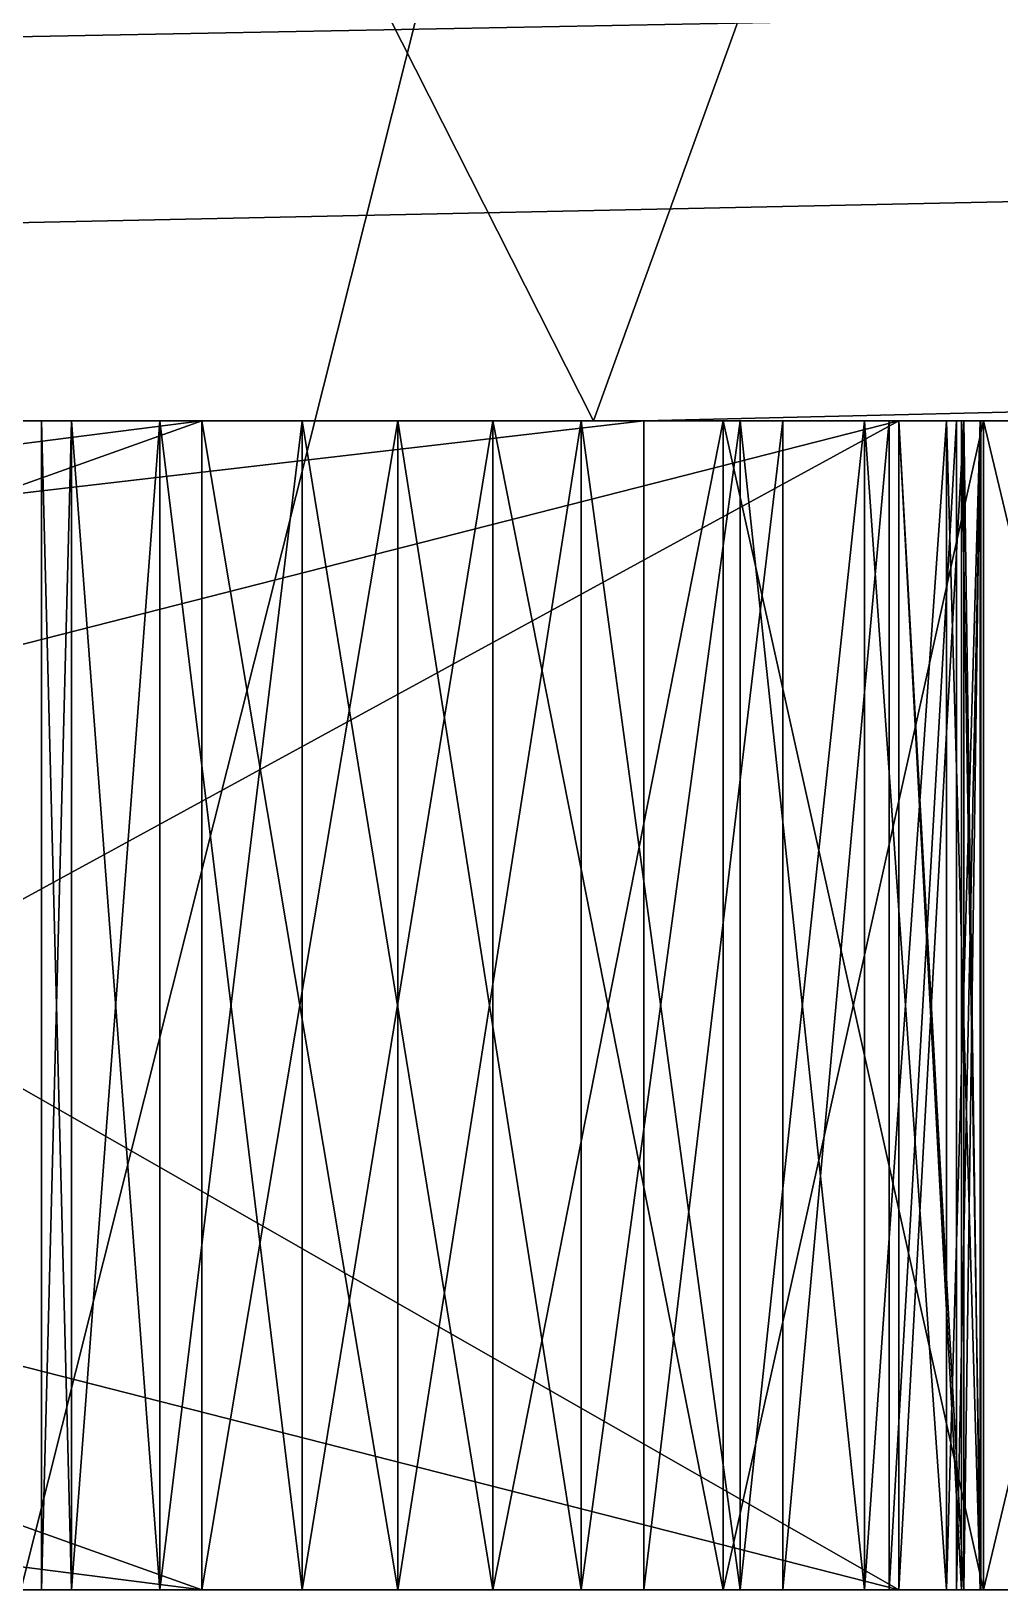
# Model space of a CAD drawing. Header units: millimetres. Extents: x -79 to 79, y 0 to 4.
# Drawn here: x -36.763 to -35.52, y 0 to 2 of the extents above; entities that cross this region are included whole.
import ezdxf

# ---------------------------------------------------------------- set-up
doc = ezdxf.new("R2010")
doc.units = ezdxf.units.MM
doc.header["$LTSCALE"] = 57.942387
for name, color, linetype in [('1', 7, 'CONTINUOUS'), ('111', 7, 'CONTINUOUS'), ('112', 7, 'CONTINUOUS'), ('113', 7, 'CONTINUOUS'), ('116', 7, 'CONTINUOUS'), ('117', 7, 'CONTINUOUS'), ('118', 7, 'CONTINUOUS'), ('126', 7, 'CONTINUOUS'), ('127', 7, 'CONTINUOUS'), ('14', 7, 'CONTINUOUS'), ('146', 7, 'CONTINUOUS'), ('151', 7, 'CONTINUOUS'), ('154', 7, 'CONTINUOUS'), ('155', 7, 'CONTINUOUS'), ('171', 7, 'CONTINUOUS'), ('172', 7, 'CONTINUOUS'), ('2', 7, 'CONTINUOUS'), ('5', 7, 'CONTINUOUS'), ('57', 7, 'CONTINUOUS'), ('58', 7, 'CONTINUOUS'), ('59', 7, 'CONTINUOUS'), ('62', 7, 'CONTINUOUS'), ('63', 7, 'CONTINUOUS'), ('64', 7, 'CONTINUOUS')]:
    doc.layers.add(name, color=color, linetype=linetype)

msp = doc.modelspace()

# ---------------------------------------------------------------- linework, layer by layer
at = {"layer": '1', "color": 7, "linetype": 'CONTINUOUS'}
for points in [[(-6.4491, 0, 38.5), (6.4491, 0, 38.5), (-79, 0, 42.5), (-6.4491, 0, 38.5)], [(6.4491, 0, 38.5), (20.3188, 0, 38.1743), (-79, 0, 42.5), (6.4491, 0, 38.5)], [(-6.6276, 0, 38.3427), (-6.4491, 0, 38.5), (-79, 0, 42.5), (-6.6276, 0, 38.3427)], [(-6.7639, 0, 38.1477), (-6.6276, 0, 38.3427), (-79, 0, 42.5), (-6.7639, 0, 38.1477)], [(-6.8503, 0, 37.926), (-6.7639, 0, 38.1477), (-79, 0, 42.5), (-6.8503, 0, 37.926)], [(-6.8819, 0, 37.69), (-6.8503, 0, 37.926), (-79, 0, 42.5), (-6.8819, 0, 37.69)], [(-20.5786, 0, 38.5), (-6.8819, 0, 37.69), (-79, 0, 42.5), (-20.5786, 0, 38.5)], [(20.5786, 0, 38.5), (21.8478, 0, 38.5), (-79, 0, 42.5), (20.5786, 0, 38.5)], [(21.8478, 0, 38.5), (35.6625, 0, 38.1477), (-79, 0, 42.5), (21.8478, 0, 38.5)], [(20.432, 0, 38.3515), (20.5786, 0, 38.5), (-79, 0, 42.5), (20.432, 0, 38.3515)], [(20.3188, 0, 38.1743), (20.432, 0, 38.3515), (-79, 0, 42.5), (20.3188, 0, 38.1743)], [(-48.8756, 0, 38.5), (-35.9773, 0, 38.5), (-79, 0, 42.5), (-48.8756, 0, 38.5)], [(-35.9773, 0, 38.5), (-22.1076, 0, 38.1743), (-79, 0, 42.5), (-35.9773, 0, 38.5)], [(35.9773, 0, 38.5), (48.8756, 0, 38.5), (-79, 0, 42.5), (35.9773, 0, 38.5)], [(48.8756, 0, 38.5), (62.7452, 0, 38.1743), (-79, 0, 42.5), (48.8756, 0, 38.5)], [(35.7988, 0, 38.3427), (35.9773, 0, 38.5), (-79, 0, 42.5), (35.7988, 0, 38.3427)], [(35.6625, 0, 38.1477), (35.7988, 0, 38.3427), (-79, 0, 42.5), (35.6625, 0, 38.1477)], [(63.005, 0, 38.5), (64.2742, 0, 38.5), (-79, 0, 42.5), (63.005, 0, 38.5)], [(-79, 0, 42.5), (64.2742, 0, 38.5), (79, 0, 42.5), (-79, 0, 42.5)], [(62.8585, 0, 38.3515), (63.005, 0, 38.5), (-79, 0, 42.5), (62.8585, 0, 38.3515)], [(62.7452, 0, 38.1743), (62.8585, 0, 38.3515), (-79, 0, 42.5), (62.7452, 0, 38.1743)], [(-21.8478, 0, 38.5), (-20.5786, 0, 38.5), (-79, 0, 42.5), (-21.8478, 0, 38.5)], [(-21.9944, 0, 38.3515), (-21.8478, 0, 38.5), (-79, 0, 42.5), (-21.9944, 0, 38.3515)], [(-22.1076, 0, 38.1743), (-21.9944, 0, 38.3515), (-79, 0, 42.5), (-22.1076, 0, 38.1743)], [(-48.3084, 0, -46.1764), (-36.5444, 0, -46.1764), (-48.3084, 0, -38.6764), (-48.3084, 0, -46.1764)], [(-48.3084, 0, -38.6764), (-36.5444, 0, -46.1764), (-36.5444, 0, -38.6764), (-48.3084, 0, -38.6764)], [(-35.65, 0, 37.2292), (-41.532, 0, 25.4653), (-35.8752, 0, 21.5153), (-35.65, 0, 37.2292)], [(-35.8752, 0, 21.5153), (-41.532, 0, 25.4653), (-36.1709, 0, 21.3004), (-35.8752, 0, 21.5153)], [(-36.1709, 0, 21.3004), (-41.532, 0, 25.4653), (-36.4156, 0, 21.0287), (-36.1709, 0, 21.3004)], [(-36.4156, 0, 21.0287), (-41.532, 0, 25.4653), (-36.5985, 0, 20.7121), (-36.4156, 0, 21.0287)], [(-36.5985, 0, 20.7121), (-41.532, 0, 25.4653), (-36.7116, 0, 20.3644), (-36.5985, 0, 20.7121)], [(-36.7116, 0, 20.3644), (-41.532, 0, 25.4653), (-36.75, 0, 20), (-36.7116, 0, 20.3644)], [(-36.75, 0, 20), (-41.532, 0, 25.4653), (-35.65, 0, 5.1972), (-36.75, 0, 20)], [(-35.65, 0, 5.1972), (-41.532, 0, 25.4653), (-41.532, 0, 16.9611), (-35.65, 0, 5.1972)], [(-36.1709, 0, -18.6996), (-35.8752, 0, -18.4847), (-41.532, 0, -16.9611), (-36.1709, 0, -18.6996)], [(-41.532, 0, -16.9611), (-35.8752, 0, -18.4847), (-35.65, 0, -5.1972), (-41.532, 0, -16.9611)], [(-36.4156, 0, -18.9713), (-36.1709, 0, -18.6996), (-41.532, 0, -16.9611), (-36.4156, 0, -18.9713)], [(-36.5985, 0, -19.2879), (-36.4156, 0, -18.9713), (-41.532, 0, -16.9611), (-36.5985, 0, -19.2879)], [(-36.7116, 0, -19.6356), (-36.5985, 0, -19.2879), (-41.532, 0, -16.9611), (-36.7116, 0, -19.6356)], [(-36.75, 0, -20), (-36.7116, 0, -19.6356), (-41.532, 0, -16.9611), (-36.75, 0, -20)], [(-38.6884, 0, -26.7856), (-36.75, 0, -20), (-41.532, 0, -16.9611), (-38.6884, 0, -26.7856)], [(-36.5444, 0, 3.75), (-40.75, 0, 3.75), (-36.5444, 0, -3.75), (-36.5444, 0, 3.75)], [(-40.75, 0, 3.75), (-40.75, 0, -3.75), (-36.5444, 0, -3.75), (-40.75, 0, 3.75)], [(-38.65, 0, -27.15), (-36.75, 0, -20), (-38.6884, 0, -26.7856), (-38.65, 0, -27.15)], [(-38.3986, 0, -31.732), (-36.75, 0, -20), (-38.65, 0, -27.15), (-38.3986, 0, -31.732)], [(-36.75, 0, -20), (-38.3986, 0, -31.732), (-35.65, 0, -37.2292), (-36.75, 0, -20)], [(-35.65, 0, -47.6236), (-38.2741, 0, -52.8719), (-36.7769, 0, -56.9252), (-35.65, 0, -47.6236)], [(-34.8509, 0, -56.9873), (-35.65, 0, -47.6236), (-36.7769, 0, -56.9252), (-34.8509, 0, -56.9873)], [(-36.7116, 0, -20.3644), (-36.75, 0, -20), (-35.65, 0, -37.2292), (-36.7116, 0, -20.3644)], [(-36.7116, 0, 19.6356), (-36.75, 0, 20), (-35.65, 0, 5.1972), (-36.7116, 0, 19.6356)], [(-36.5985, 0, -20.7121), (-36.7116, 0, -20.3644), (-35.65, 0, -37.2292), (-36.5985, 0, -20.7121)], [(-36.5985, 0, 19.2879), (-36.7116, 0, 19.6356), (-35.65, 0, 5.1972), (-36.5985, 0, 19.2879)], [(-36.4156, 0, -21.0287), (-36.5985, 0, -20.7121), (-35.65, 0, -37.2292), (-36.4156, 0, -21.0287)], [(-36.4156, 0, 18.9713), (-36.5985, 0, 19.2879), (-35.65, 0, 5.1972), (-36.4156, 0, 18.9713)], [(-36.5444, 0, -46.1764), (-36.2929, 0, -46.2086), (-36.5444, 0, -38.6764), (-36.5444, 0, -46.1764)], [(-36.5444, 0, -38.6764), (-36.2929, 0, -46.2086), (-36.2929, 0, -38.6442), (-36.5444, 0, -38.6764)], [(-36.2929, 0, 3.7822), (-36.5444, 0, 3.75), (-36.2929, 0, -3.7822), (-36.2929, 0, 3.7822)], [(-36.2929, 0, -3.7822), (-36.5444, 0, 3.75), (-36.5444, 0, -3.75), (-36.2929, 0, -3.7822)], [(-36.1709, 0, -21.3004), (-36.4156, 0, -21.0287), (-35.65, 0, -37.2292), (-36.1709, 0, -21.3004)], [(-36.1709, 0, 18.6996), (-36.4156, 0, 18.9713), (-35.65, 0, 5.1972), (-36.1709, 0, 18.6996)], [(-36.2929, 0, -46.2086), (-36.0575, 0, -46.303), (-36.2929, 0, -38.6442), (-36.2929, 0, -46.2086)], [(-36.2929, 0, -38.6442), (-36.0575, 0, -46.303), (-36.0575, 0, -38.5498), (-36.2929, 0, -38.6442)], [(-36.0575, 0, 3.8766), (-36.2929, 0, 3.7822), (-36.0575, 0, -3.8766), (-36.0575, 0, 3.8766)], [(-36.0575, 0, -3.8766), (-36.2929, 0, 3.7822), (-36.2929, 0, -3.7822), (-36.0575, 0, -3.8766)], [(-35.8752, 0, -21.5153), (-36.1709, 0, -21.3004), (-35.65, 0, -37.2292), (-35.8752, 0, -21.5153)], [(-35.8752, 0, 18.4847), (-36.1709, 0, 18.6996), (-35.65, 0, 5.1972), (-35.8752, 0, 18.4847)], [(-36.0575, 0, -46.303), (-35.8534, 0, -46.4536), (-36.0575, 0, -38.5498), (-36.0575, 0, -46.303)], [(-36.0575, 0, -38.5498), (-35.8534, 0, -46.4536), (-35.8534, 0, -38.3992), (-36.0575, 0, -38.5498)], [(-35.8534, 0, 4.0272), (-36.0575, 0, 3.8766), (-35.8534, 0, -4.0272), (-35.8534, 0, 4.0272)], [(-35.8534, 0, -4.0272), (-36.0575, 0, 3.8766), (-36.0575, 0, -3.8766), (-35.8534, 0, -4.0272)], [(-35.9773, 0, 38.5), (-35.7988, 0, 38.3427), (-22.1076, 0, 38.1743), (-35.9773, 0, 38.5)], [(-35.5411, 0, 21.6642), (-35.65, 0, 37.2292), (-35.8752, 0, 21.5153), (-35.5411, 0, 21.6642)], [(-35.8752, 0, -18.4847), (-35.5411, 0, -18.3358), (-35.65, 0, -5.1972), (-35.8752, 0, -18.4847)], [(-35.5411, 0, -21.6642), (-35.8752, 0, -21.5153), (-35.5455, 0, -37.7214), (-35.5411, 0, -21.6642)], [(-35.5455, 0, -37.7214), (-35.8752, 0, -21.5153), (-35.5663, 0, -37.4686), (-35.5455, 0, -37.7214)], [(-35.5663, 0, -37.4686), (-35.8752, 0, -21.5153), (-35.65, 0, -37.2292), (-35.5663, 0, -37.4686)], [(-35.5411, 0, 18.3358), (-35.8752, 0, 18.4847), (-35.5455, 0, 4.7051), (-35.5411, 0, 18.3358)], [(-35.5455, 0, 4.7051), (-35.8752, 0, 18.4847), (-35.5663, 0, 4.9578), (-35.5455, 0, 4.7051)], [(-35.5663, 0, 4.9578), (-35.8752, 0, 18.4847), (-35.65, 0, 5.1972), (-35.5663, 0, 4.9578)], [(-35.8534, 0, -46.4536), (-35.6938, 0, -46.6507), (-35.8534, 0, -38.3992), (-35.8534, 0, -46.4536)], [(-35.8534, 0, -38.3992), (-35.6938, 0, -46.6507), (-35.6938, 0, -38.2021), (-35.8534, 0, -38.3992)], [(-35.6938, 0, 4.2243), (-35.8534, 0, 4.0272), (-35.6938, 0, -4.2243), (-35.6938, 0, 4.2243)], [(-35.6938, 0, -4.2243), (-35.8534, 0, 4.0272), (-35.8534, 0, -4.0272), (-35.6938, 0, -4.2243)], [(-35.7988, 0, 38.3427), (-35.6625, 0, 38.1477), (-22.1076, 0, 38.1743), (-35.7988, 0, 38.3427)], [(-35.6938, 0, -46.6507), (-35.5889, 0, -46.8816), (-35.6938, 0, -38.2021), (-35.6938, 0, -46.6507)], [(-35.6938, 0, -38.2021), (-35.5889, 0, -46.8816), (-35.5889, 0, -37.9712), (-35.6938, 0, -38.2021)], [(-35.5889, 0, 4.4552), (-35.6938, 0, 4.2243), (-35.5889, 0, -4.4552), (-35.5889, 0, 4.4552)], [(-35.5889, 0, -4.4552), (-35.6938, 0, 4.2243), (-35.6938, 0, -4.2243), (-35.5889, 0, -4.4552)], [(-35.6625, 0, 38.1477), (-35.5761, 0, 37.926), (-28.0942, 0, 25.9183), (-35.6625, 0, 38.1477)], [(-22.1076, 0, 38.1743), (-35.6625, 0, 38.1477), (-27.9896, 0, 26.4104), (-22.1076, 0, 38.1743)], [(-27.9896, 0, 26.4104), (-35.6625, 0, 38.1477), (-28.0733, 0, 26.171), (-27.9896, 0, 26.4104)], [(-28.0733, 0, 26.171), (-35.6625, 0, 38.1477), (-28.0942, 0, 25.9183), (-28.0733, 0, 26.171)], [(-35.5663, 0, -47.3842), (-35.65, 0, -47.6236), (-34.8509, 0, -56.9873), (-35.5663, 0, -47.3842)], [(-35.5696, 0, 37.4534), (-35.65, 0, 37.2292), (-35.5411, 0, 21.6642), (-35.5696, 0, 37.4534)], [(-35.65, 0, -5.1972), (-35.5411, 0, -18.3358), (-35.5663, 0, -4.9578), (-35.65, 0, -5.1972)], [(-35.5889, 0, -46.8816), (-35.5455, 0, -47.1315), (-35.5889, 0, -37.9712), (-35.5889, 0, -46.8816)], [(-35.5889, 0, -37.9712), (-35.5455, 0, -47.1315), (-35.5455, 0, -37.7214), (-35.5889, 0, -37.9712)], [(-35.5455, 0, 4.7051), (-35.5889, 0, 4.4552), (-35.5455, 0, -4.7051), (-35.5455, 0, 4.7051)], [(-35.5455, 0, -4.7051), (-35.5889, 0, 4.4552), (-35.5889, 0, -4.4552), (-35.5455, 0, -4.7051)], [(-35.5445, 0, 37.69), (-28.0942, 0, -16.5082), (-35.5761, 0, 37.926), (-35.5445, 0, 37.69)], [(-35.5761, 0, 37.926), (-28.0942, 0, -16.5082), (-28.0942, 0, 16.5082), (-35.5761, 0, 37.926)], [(-35.5761, 0, 37.926), (-28.0942, 0, 16.5082), (-28.0942, 0, 25.9183), (-35.5761, 0, 37.926)], [(-35.5445, 0, 37.69), (-35.5696, 0, 37.4534), (-35.5411, 0, 21.6642), (-35.5445, 0, 37.69)], [(-35.5455, 0, -47.1315), (-35.5663, 0, -47.3842), (-34.8509, 0, -56.9873), (-35.5455, 0, -47.1315)], [(-35.5663, 0, -4.9578), (-35.5411, 0, -18.3358), (-35.5455, 0, -4.7051), (-35.5663, 0, -4.9578)], [(-35.5455, 0, -37.7214), (-35.5455, 0, -47.1315), (-34.8509, 0, -56.9873), (-35.5455, 0, -37.7214)], [(-35.5411, 0, 18.3358), (-35.5455, 0, 4.7051), (-35.1831, 0, -18.2596), (-35.5411, 0, 18.3358)], [(-35.5455, 0, 4.7051), (-35.5455, 0, -4.7051), (-35.1831, 0, -18.2596), (-35.5455, 0, 4.7051)], [(-35.5411, 0, -18.3358), (-35.1831, 0, -18.2596), (-35.5455, 0, -4.7051), (-35.5411, 0, -18.3358)], [(-35.5411, 0, -21.6642), (-35.5455, 0, -37.7214), (-34.8509, 0, -56.9873), (-35.5411, 0, -21.6642)], [(-28.0942, 0, -16.5082), (-35.5445, 0, 37.69), (-33.2884, 0, 20.3644), (-28.0942, 0, -16.5082)], [(-33.2884, 0, 20.3644), (-35.5445, 0, 37.69), (-33.4015, 0, 20.7121), (-33.2884, 0, 20.3644)], [(-33.4015, 0, 20.7121), (-35.5445, 0, 37.69), (-33.5844, 0, 21.0287), (-33.4015, 0, 20.7121)], [(-33.5844, 0, 21.0287), (-35.5445, 0, 37.69), (-33.8291, 0, 21.3004), (-33.5844, 0, 21.0287)], [(-33.8291, 0, 21.3004), (-35.5445, 0, 37.69), (-34.1248, 0, 21.5153), (-33.8291, 0, 21.3004)], [(-34.1248, 0, 21.5153), (-35.5445, 0, 37.69), (-34.4589, 0, 21.6642), (-34.1248, 0, 21.5153)], [(-34.4589, 0, 21.6642), (-35.5445, 0, 37.69), (-34.8169, 0, 21.7404), (-34.4589, 0, 21.6642)], [(-34.8169, 0, 21.7404), (-35.5445, 0, 37.69), (-35.1831, 0, 21.7404), (-34.8169, 0, 21.7404)], [(-35.1831, 0, 21.7404), (-35.5445, 0, 37.69), (-35.5411, 0, 21.6642), (-35.1831, 0, 21.7404)], [(-35.5411, 0, 18.3358), (-35.1831, 0, -18.2596), (-35.1831, 0, 18.2596), (-35.5411, 0, 18.3358)], [(-35.1831, 0, -21.7404), (-35.5411, 0, -21.6642), (-34.8509, 0, -56.9873), (-35.1831, 0, -21.7404)]]:
    msp.add_3dface(points, dxfattribs=at)
at = {"layer": '111', "color": 7, "linetype": 'CONTINUOUS'}
for points in [[(-36.5444, 0, -46.1764), (-48.3084, 0, -46.1764), (-36.5444, 1.5, -46.1764), (-36.5444, 0, -46.1764)], [(-48.3084, 0, -46.1764), (-48.3084, 1.5, -46.1764), (-36.5444, 1.5, -46.1764), (-48.3084, 0, -46.1764)]]:
    msp.add_3dface(points, dxfattribs=at)
at = {"layer": '112', "color": 7, "linetype": 'CONTINUOUS'}
for points in [[(-36.2929, 0, -46.2086), (-36.5444, 0, -46.1764), (-36.2929, 1.5, -46.2086), (-36.2929, 0, -46.2086)], [(-36.5444, 0, -46.1764), (-36.5444, 1.5, -46.1764), (-36.2929, 1.5, -46.2086), (-36.5444, 0, -46.1764)], [(-36.0575, 0, -46.303), (-36.2929, 0, -46.2086), (-36.0575, 1.5, -46.303), (-36.0575, 0, -46.303)], [(-36.2929, 0, -46.2086), (-36.2929, 1.5, -46.2086), (-36.0575, 1.5, -46.303), (-36.2929, 0, -46.2086)], [(-35.8534, 0, -46.4536), (-36.0575, 0, -46.303), (-35.8534, 1.5, -46.4536), (-35.8534, 0, -46.4536)], [(-36.0575, 0, -46.303), (-36.0575, 1.5, -46.303), (-35.8534, 1.5, -46.4536), (-36.0575, 0, -46.303)], [(-35.6938, 0, -46.6507), (-35.8534, 0, -46.4536), (-35.6938, 1.5, -46.6507), (-35.6938, 0, -46.6507)], [(-35.8534, 0, -46.4536), (-35.8534, 1.5, -46.4536), (-35.6938, 1.5, -46.6507), (-35.8534, 0, -46.4536)], [(-35.5889, 0, -46.8816), (-35.6938, 0, -46.6507), (-35.5889, 1.5, -46.8816), (-35.5889, 0, -46.8816)], [(-35.6938, 0, -46.6507), (-35.6938, 1.5, -46.6507), (-35.5889, 1.5, -46.8816), (-35.6938, 0, -46.6507)], [(-35.65, 0, -47.6236), (-35.5663, 0, -47.3842), (-35.65, 1.5, -47.6236), (-35.65, 0, -47.6236)], [(-35.5663, 0, -47.3842), (-35.5663, 1.5, -47.3842), (-35.65, 1.5, -47.6236), (-35.5663, 0, -47.3842)], [(-35.5455, 0, -47.1315), (-35.5889, 0, -46.8816), (-35.5455, 1.5, -47.1315), (-35.5455, 0, -47.1315)], [(-35.5889, 0, -46.8816), (-35.5889, 1.5, -46.8816), (-35.5455, 1.5, -47.1315), (-35.5889, 0, -46.8816)], [(-35.5663, 0, -47.3842), (-35.5455, 0, -47.1315), (-35.5663, 1.5, -47.3842), (-35.5663, 0, -47.3842)], [(-35.5455, 0, -47.1315), (-35.5455, 1.5, -47.1315), (-35.5663, 1.5, -47.3842), (-35.5455, 0, -47.1315)]]:
    msp.add_3dface(points, dxfattribs=at)
at = {"layer": '113', "color": 7, "linetype": 'CONTINUOUS'}
for points in [[(-38.2741, 0, -52.8719), (-35.65, 0, -47.6236), (-38.2741, 1.5, -52.8719), (-38.2741, 0, -52.8719)], [(-35.65, 0, -47.6236), (-35.65, 1.5, -47.6236), (-38.2741, 1.5, -52.8719), (-35.65, 0, -47.6236)]]:
    msp.add_3dface(points, dxfattribs=at)
at = {"layer": '116', "color": 7, "linetype": 'CONTINUOUS'}
for points in [[(-35.65, 0, -37.2292), (-38.3986, 0, -31.732), (-35.65, 1.5, -37.2292), (-35.65, 0, -37.2292)], [(-38.3986, 0, -31.732), (-38.3986, 1.5, -31.732), (-35.65, 1.5, -37.2292), (-38.3986, 0, -31.732)]]:
    msp.add_3dface(points, dxfattribs=at)
at = {"layer": '117', "color": 7, "linetype": 'CONTINUOUS'}
for points in [[(-36.5444, 0, -38.6764), (-36.2929, 0, -38.6442), (-36.5444, 1.5, -38.6764), (-36.5444, 0, -38.6764)], [(-36.2929, 0, -38.6442), (-36.2929, 1.5, -38.6442), (-36.5444, 1.5, -38.6764), (-36.2929, 0, -38.6442)], [(-36.2929, 0, -38.6442), (-36.0575, 0, -38.5498), (-36.2929, 1.5, -38.6442), (-36.2929, 0, -38.6442)], [(-36.0575, 0, -38.5498), (-36.0575, 1.5, -38.5498), (-36.2929, 1.5, -38.6442), (-36.0575, 0, -38.5498)], [(-36.0575, 0, -38.5498), (-35.8534, 0, -38.3992), (-36.0575, 1.5, -38.5498), (-36.0575, 0, -38.5498)], [(-35.8534, 0, -38.3992), (-35.8534, 1.5, -38.3992), (-36.0575, 1.5, -38.5498), (-35.8534, 0, -38.3992)], [(-35.8534, 0, -38.3992), (-35.6938, 0, -38.2021), (-35.8534, 1.5, -38.3992), (-35.8534, 0, -38.3992)], [(-35.6938, 0, -38.2021), (-35.6938, 1.5, -38.2021), (-35.8534, 1.5, -38.3992), (-35.6938, 0, -38.2021)], [(-35.6938, 0, -38.2021), (-35.5889, 0, -37.9712), (-35.6938, 1.5, -38.2021), (-35.6938, 0, -38.2021)], [(-35.5889, 0, -37.9712), (-35.5889, 1.5, -37.9712), (-35.6938, 1.5, -38.2021), (-35.5889, 0, -37.9712)], [(-35.5663, 0, -37.4686), (-35.65, 0, -37.2292), (-35.5663, 1.5, -37.4686), (-35.5663, 0, -37.4686)], [(-35.65, 0, -37.2292), (-35.65, 1.5, -37.2292), (-35.5663, 1.5, -37.4686), (-35.65, 0, -37.2292)], [(-35.5889, 0, -37.9712), (-35.5455, 0, -37.7214), (-35.5889, 1.5, -37.9712), (-35.5889, 0, -37.9712)], [(-35.5455, 0, -37.7214), (-35.5455, 1.5, -37.7214), (-35.5889, 1.5, -37.9712), (-35.5455, 0, -37.7214)], [(-35.5455, 0, -37.7214), (-35.5663, 0, -37.4686), (-35.5455, 1.5, -37.7214), (-35.5455, 0, -37.7214)], [(-35.5663, 0, -37.4686), (-35.5663, 1.5, -37.4686), (-35.5455, 1.5, -37.7214), (-35.5663, 0, -37.4686)]]:
    msp.add_3dface(points, dxfattribs=at)
at = {"layer": '118', "color": 7, "linetype": 'CONTINUOUS'}
for points in [[(-48.3084, 0, -38.6764), (-36.5444, 0, -38.6764), (-48.3084, 1.5, -38.6764), (-48.3084, 0, -38.6764)], [(-36.5444, 0, -38.6764), (-36.5444, 1.5, -38.6764), (-48.3084, 1.5, -38.6764), (-36.5444, 0, -38.6764)]]:
    msp.add_3dface(points, dxfattribs=at)
at = {"layer": '126', "color": 7, "linetype": 'CONTINUOUS'}
for points in [[(-35.7988, 0, 38.3427), (-35.9773, 0, 38.5), (-35.7988, 1.5, 38.3427), (-35.7988, 0, 38.3427)], [(-35.9773, 0, 38.5), (-35.9773, 1.5, 38.5), (-35.7988, 1.5, 38.3427), (-35.9773, 0, 38.5)], [(-35.6625, 0, 38.1477), (-35.7988, 0, 38.3427), (-35.6625, 1.5, 38.1477), (-35.6625, 0, 38.1477)], [(-35.7988, 0, 38.3427), (-35.7988, 1.5, 38.3427), (-35.6625, 1.5, 38.1477), (-35.7988, 0, 38.3427)], [(-35.5761, 0, 37.926), (-35.6625, 0, 38.1477), (-35.5761, 1.5, 37.926), (-35.5761, 0, 37.926)], [(-35.6625, 0, 38.1477), (-35.6625, 1.5, 38.1477), (-35.5761, 1.5, 37.926), (-35.6625, 0, 38.1477)], [(-35.65, 0, 37.2292), (-35.5696, 0, 37.4534), (-35.65, 1.5, 37.2292), (-35.65, 0, 37.2292)], [(-35.5696, 0, 37.4534), (-35.5696, 1.5, 37.4534), (-35.65, 1.5, 37.2292), (-35.5696, 0, 37.4534)], [(-35.5445, 0, 37.69), (-35.5761, 0, 37.926), (-35.5445, 1.5, 37.69), (-35.5445, 0, 37.69)], [(-35.5761, 0, 37.926), (-35.5761, 1.5, 37.926), (-35.5445, 1.5, 37.69), (-35.5761, 0, 37.926)], [(-35.5696, 0, 37.4534), (-35.5445, 0, 37.69), (-35.5696, 1.5, 37.4534), (-35.5696, 0, 37.4534)], [(-35.5445, 0, 37.69), (-35.5445, 1.5, 37.69), (-35.5696, 1.5, 37.4534), (-35.5445, 0, 37.69)]]:
    msp.add_3dface(points, dxfattribs=at)
at = {"layer": '127', "color": 7, "linetype": 'CONTINUOUS'}
for points in [[(-41.532, 0, 25.4653), (-35.65, 0, 37.2292), (-41.532, 1.5, 25.4653), (-41.532, 0, 25.4653)], [(-35.65, 0, 37.2292), (-35.65, 1.5, 37.2292), (-41.532, 1.5, 25.4653), (-35.65, 0, 37.2292)]]:
    msp.add_3dface(points, dxfattribs=at)
at = {"layer": '14', "color": 7, "linetype": 'CONTINUOUS'}
for points in [[(-35.7707, 4, -56.9581), (-36.7769, 0, -56.9252), (-37.6489, 4, -56.8957), (-35.7707, 4, -56.9581)], [(-34.8509, 0, -56.9873), (-36.7769, 0, -56.9252), (-35.7707, 4, -56.9581), (-34.8509, 0, -56.9873)], [(-33.8667, 4, -57.0173), (-34.8509, 0, -56.9873), (-35.7707, 4, -56.9581), (-33.8667, 4, -57.0173)]]:
    msp.add_3dface(points, dxfattribs=at)
at = {"layer": '146', "color": 7, "linetype": 'CONTINUOUS'}
for points in [[(-64.2742, 1.5, 38.5), (-70, 1.5, 38.5), (70, 4, 38.5), (-64.2742, 1.5, 38.5)], [(-70, 1.5, 38.5), (-70, 4, 38.5), (70, 4, 38.5), (-70, 1.5, 38.5)], [(-63.005, 1.5, 38.5), (-64.2742, 1.5, 38.5), (70, 4, 38.5), (-63.005, 1.5, 38.5)], [(-48.8756, 1.5, 38.5), (-63.005, 1.5, 38.5), (70, 4, 38.5), (-48.8756, 1.5, 38.5)], [(-35.9773, 1.5, 38.5), (-48.8756, 1.5, 38.5), (70, 4, 38.5), (-35.9773, 1.5, 38.5)], [(-21.8478, 1.5, 38.5), (-35.9773, 1.5, 38.5), (70, 4, 38.5), (-21.8478, 1.5, 38.5)], [(-35.9773, 0, 38.5), (-48.8756, 0, 38.5), (-35.9773, 1.5, 38.5), (-35.9773, 0, 38.5)], [(-35.9773, 1.5, 38.5), (-48.8756, 0, 38.5), (-48.8756, 1.5, 38.5), (-35.9773, 1.5, 38.5)]]:
    msp.add_3dface(points, dxfattribs=at)
at = {"layer": '151', "color": 7, "linetype": 'CONTINUOUS'}
for points in [[(-38.2741, 1.5, -52.8719), (-36.0416, 1.5, -52.9479), (-37.3077, 4, -52.9054), (-38.2741, 1.5, -52.8719)], [(-36.0416, 1.5, -52.9479), (-35.1374, 4, -52.9765), (-37.3077, 4, -52.9054), (-36.0416, 1.5, -52.9479)], [(-36.0416, 1.5, -52.9479), (-33.7083, 1.5, -53.0206), (-35.1374, 4, -52.9765), (-36.0416, 1.5, -52.9479)]]:
    msp.add_3dface(points, dxfattribs=at)
at = {"layer": '154', "color": 7, "linetype": 'CONTINUOUS'}
for points in [[(-36.7116, 0, -19.6356), (-36.75, 0, -20), (-36.7116, 1.5, -19.6356), (-36.7116, 0, -19.6356)], [(-36.75, 0, -20), (-36.75, 1.5, -20), (-36.7116, 1.5, -19.6356), (-36.75, 0, -20)], [(-36.5985, 0, -19.2879), (-36.7116, 0, -19.6356), (-36.5985, 1.5, -19.2879), (-36.5985, 0, -19.2879)], [(-36.7116, 0, -19.6356), (-36.7116, 1.5, -19.6356), (-36.5985, 1.5, -19.2879), (-36.7116, 0, -19.6356)], [(-36.4156, 0, -18.9713), (-36.5985, 0, -19.2879), (-36.4156, 1.5, -18.9713), (-36.4156, 0, -18.9713)], [(-36.5985, 0, -19.2879), (-36.5985, 1.5, -19.2879), (-36.4156, 1.5, -18.9713), (-36.5985, 0, -19.2879)], [(-36.1709, 0, -18.6996), (-36.4156, 0, -18.9713), (-36.1709, 1.5, -18.6996), (-36.1709, 0, -18.6996)], [(-36.4156, 0, -18.9713), (-36.4156, 1.5, -18.9713), (-36.1709, 1.5, -18.6996), (-36.4156, 0, -18.9713)], [(-35.8752, 0, -18.4847), (-36.1709, 0, -18.6996), (-35.8752, 1.5, -18.4847), (-35.8752, 0, -18.4847)], [(-36.1709, 0, -18.6996), (-36.1709, 1.5, -18.6996), (-35.8752, 1.5, -18.4847), (-36.1709, 0, -18.6996)], [(-35.5411, 0, -18.3358), (-35.8752, 0, -18.4847), (-35.5411, 1.5, -18.3358), (-35.5411, 0, -18.3358)], [(-35.8752, 0, -18.4847), (-35.8752, 1.5, -18.4847), (-35.5411, 1.5, -18.3358), (-35.8752, 0, -18.4847)], [(-35.1831, 0, -18.2596), (-35.5411, 0, -18.3358), (-35.1831, 1.5, -18.2596), (-35.1831, 0, -18.2596)], [(-35.5411, 0, -18.3358), (-35.5411, 1.5, -18.3358), (-35.1831, 1.5, -18.2596), (-35.5411, 0, -18.3358)]]:
    msp.add_3dface(points, dxfattribs=at)
at = {"layer": '155', "color": 7, "linetype": 'CONTINUOUS'}
for points in [[(-36.75, 0, -20), (-36.7116, 0, -20.3644), (-36.75, 1.5, -20), (-36.75, 0, -20)], [(-36.7116, 0, -20.3644), (-36.7116, 1.5, -20.3644), (-36.75, 1.5, -20), (-36.7116, 0, -20.3644)], [(-36.7116, 0, -20.3644), (-36.5985, 0, -20.7121), (-36.7116, 1.5, -20.3644), (-36.7116, 0, -20.3644)], [(-36.5985, 0, -20.7121), (-36.5985, 1.5, -20.7121), (-36.7116, 1.5, -20.3644), (-36.5985, 0, -20.7121)], [(-36.5985, 0, -20.7121), (-36.4156, 0, -21.0287), (-36.5985, 1.5, -20.7121), (-36.5985, 0, -20.7121)], [(-36.4156, 0, -21.0287), (-36.4156, 1.5, -21.0287), (-36.5985, 1.5, -20.7121), (-36.4156, 0, -21.0287)], [(-36.4156, 0, -21.0287), (-36.1709, 0, -21.3004), (-36.4156, 1.5, -21.0287), (-36.4156, 0, -21.0287)], [(-36.1709, 0, -21.3004), (-36.1709, 1.5, -21.3004), (-36.4156, 1.5, -21.0287), (-36.1709, 0, -21.3004)], [(-36.1709, 0, -21.3004), (-35.8752, 0, -21.5153), (-36.1709, 1.5, -21.3004), (-36.1709, 0, -21.3004)], [(-35.8752, 0, -21.5153), (-35.8752, 1.5, -21.5153), (-36.1709, 1.5, -21.3004), (-35.8752, 0, -21.5153)], [(-35.8752, 0, -21.5153), (-35.5411, 0, -21.6642), (-35.8752, 1.5, -21.5153), (-35.8752, 0, -21.5153)], [(-35.5411, 0, -21.6642), (-35.5411, 1.5, -21.6642), (-35.8752, 1.5, -21.5153), (-35.5411, 0, -21.6642)], [(-35.5411, 0, -21.6642), (-35.1831, 0, -21.7404), (-35.5411, 1.5, -21.6642), (-35.5411, 0, -21.6642)], [(-35.1831, 0, -21.7404), (-35.1831, 1.5, -21.7404), (-35.5411, 1.5, -21.6642), (-35.1831, 0, -21.7404)]]:
    msp.add_3dface(points, dxfattribs=at)
at = {"layer": '171', "color": 7, "linetype": 'CONTINUOUS'}
for points in [[(-36.7116, 0, 20.3644), (-36.75, 0, 20), (-36.7116, 1.5, 20.3644), (-36.7116, 0, 20.3644)], [(-36.75, 0, 20), (-36.75, 1.5, 20), (-36.7116, 1.5, 20.3644), (-36.75, 0, 20)], [(-36.5985, 0, 20.7121), (-36.7116, 0, 20.3644), (-36.5985, 1.5, 20.7121), (-36.5985, 0, 20.7121)], [(-36.7116, 0, 20.3644), (-36.7116, 1.5, 20.3644), (-36.5985, 1.5, 20.7121), (-36.7116, 0, 20.3644)], [(-36.4156, 0, 21.0287), (-36.5985, 0, 20.7121), (-36.4156, 1.5, 21.0287), (-36.4156, 0, 21.0287)], [(-36.5985, 0, 20.7121), (-36.5985, 1.5, 20.7121), (-36.4156, 1.5, 21.0287), (-36.5985, 0, 20.7121)], [(-36.1709, 0, 21.3004), (-36.4156, 0, 21.0287), (-36.1709, 1.5, 21.3004), (-36.1709, 0, 21.3004)], [(-36.4156, 0, 21.0287), (-36.4156, 1.5, 21.0287), (-36.1709, 1.5, 21.3004), (-36.4156, 0, 21.0287)], [(-35.8752, 0, 21.5153), (-36.1709, 0, 21.3004), (-35.8752, 1.5, 21.5153), (-35.8752, 0, 21.5153)], [(-36.1709, 0, 21.3004), (-36.1709, 1.5, 21.3004), (-35.8752, 1.5, 21.5153), (-36.1709, 0, 21.3004)], [(-35.5411, 0, 21.6642), (-35.8752, 0, 21.5153), (-35.5411, 1.5, 21.6642), (-35.5411, 0, 21.6642)], [(-35.8752, 0, 21.5153), (-35.8752, 1.5, 21.5153), (-35.5411, 1.5, 21.6642), (-35.8752, 0, 21.5153)], [(-35.1831, 0, 21.7404), (-35.5411, 0, 21.6642), (-35.1831, 1.5, 21.7404), (-35.1831, 0, 21.7404)], [(-35.5411, 0, 21.6642), (-35.5411, 1.5, 21.6642), (-35.1831, 1.5, 21.7404), (-35.5411, 0, 21.6642)]]:
    msp.add_3dface(points, dxfattribs=at)
at = {"layer": '172', "color": 7, "linetype": 'CONTINUOUS'}
for points in [[(-36.75, 0, 20), (-36.7116, 0, 19.6356), (-36.75, 1.5, 20), (-36.75, 0, 20)], [(-36.7116, 0, 19.6356), (-36.7116, 1.5, 19.6356), (-36.75, 1.5, 20), (-36.7116, 0, 19.6356)], [(-36.7116, 0, 19.6356), (-36.5985, 0, 19.2879), (-36.7116, 1.5, 19.6356), (-36.7116, 0, 19.6356)], [(-36.5985, 0, 19.2879), (-36.5985, 1.5, 19.2879), (-36.7116, 1.5, 19.6356), (-36.5985, 0, 19.2879)], [(-36.5985, 0, 19.2879), (-36.4156, 0, 18.9713), (-36.5985, 1.5, 19.2879), (-36.5985, 0, 19.2879)], [(-36.4156, 0, 18.9713), (-36.4156, 1.5, 18.9713), (-36.5985, 1.5, 19.2879), (-36.4156, 0, 18.9713)], [(-36.4156, 0, 18.9713), (-36.1709, 0, 18.6996), (-36.4156, 1.5, 18.9713), (-36.4156, 0, 18.9713)], [(-36.1709, 0, 18.6996), (-36.1709, 1.5, 18.6996), (-36.4156, 1.5, 18.9713), (-36.1709, 0, 18.6996)], [(-36.1709, 0, 18.6996), (-35.8752, 0, 18.4847), (-36.1709, 1.5, 18.6996), (-36.1709, 0, 18.6996)], [(-35.8752, 0, 18.4847), (-35.8752, 1.5, 18.4847), (-36.1709, 1.5, 18.6996), (-35.8752, 0, 18.4847)], [(-35.8752, 0, 18.4847), (-35.5411, 0, 18.3358), (-35.8752, 1.5, 18.4847), (-35.8752, 0, 18.4847)], [(-35.5411, 0, 18.3358), (-35.5411, 1.5, 18.3358), (-35.8752, 1.5, 18.4847), (-35.5411, 0, 18.3358)], [(-35.5411, 0, 18.3358), (-35.1831, 0, 18.2596), (-35.5411, 1.5, 18.3358), (-35.5411, 0, 18.3358)], [(-35.1831, 0, 18.2596), (-35.1831, 1.5, 18.2596), (-35.5411, 1.5, 18.3358), (-35.1831, 0, 18.2596)]]:
    msp.add_3dface(points, dxfattribs=at)
at = {"layer": '2', "color": 7, "linetype": 'CONTINUOUS'}
for points in [[(-48.3084, 1.5, -38.6764), (-36.5444, 1.5, -38.6764), (-48.3084, 1.5, -46.1764), (-48.3084, 1.5, -38.6764)], [(-48.3084, 1.5, -46.1764), (-36.5444, 1.5, -38.6764), (-36.5444, 1.5, -46.1764), (-48.3084, 1.5, -46.1764)], [(-36.1709, 1.5, 18.6996), (-35.8752, 1.5, 18.4847), (-41.532, 1.5, 16.9611), (-36.1709, 1.5, 18.6996)], [(-41.532, 1.5, 16.9611), (-35.8752, 1.5, 18.4847), (-35.65, 1.5, 5.1972), (-41.532, 1.5, 16.9611)], [(-36.4156, 1.5, 18.9713), (-36.1709, 1.5, 18.6996), (-41.532, 1.5, 16.9611), (-36.4156, 1.5, 18.9713)], [(-36.5985, 1.5, 19.2879), (-36.4156, 1.5, 18.9713), (-41.532, 1.5, 16.9611), (-36.5985, 1.5, 19.2879)], [(-36.7116, 1.5, 19.6356), (-36.5985, 1.5, 19.2879), (-41.532, 1.5, 16.9611), (-36.7116, 1.5, 19.6356)], [(-36.75, 1.5, 20), (-36.7116, 1.5, 19.6356), (-41.532, 1.5, 16.9611), (-36.75, 1.5, 20)], [(-35.65, 1.5, 37.2292), (-36.75, 1.5, 20), (-41.532, 1.5, 16.9611), (-35.65, 1.5, 37.2292)], [(-35.65, 1.5, -5.1972), (-41.2752, 1.5, -25.6347), (-41.532, 1.5, -16.9611), (-35.65, 1.5, -5.1972)], [(-41.532, 1.5, 25.4653), (-35.65, 1.5, 37.2292), (-41.532, 1.5, 16.9611), (-41.532, 1.5, 25.4653)], [(-40.9411, 1.5, -25.4858), (-41.2752, 1.5, -25.6347), (-35.65, 1.5, -5.1972), (-40.9411, 1.5, -25.4858)], [(-40.5831, 1.5, -25.4096), (-40.9411, 1.5, -25.4858), (-35.65, 1.5, -5.1972), (-40.5831, 1.5, -25.4096)], [(-40.75, 1.5, 3.75), (-36.5444, 1.5, 3.75), (-40.75, 1.5, -3.75), (-40.75, 1.5, 3.75)], [(-40.75, 1.5, -3.75), (-36.5444, 1.5, 3.75), (-36.5444, 1.5, -3.75), (-40.75, 1.5, -3.75)], [(-40.2169, 1.5, -25.4096), (-40.5831, 1.5, -25.4096), (-35.65, 1.5, -5.1972), (-40.2169, 1.5, -25.4096)], [(-39.8589, 1.5, -25.4858), (-40.2169, 1.5, -25.4096), (-35.65, 1.5, -5.1972), (-39.8589, 1.5, -25.4858)], [(-39.5248, 1.5, -25.6347), (-39.8589, 1.5, -25.4858), (-35.65, 1.5, -5.1972), (-39.5248, 1.5, -25.6347)], [(-39.2291, 1.5, -25.8496), (-39.5248, 1.5, -25.6347), (-35.65, 1.5, -5.1972), (-39.2291, 1.5, -25.8496)], [(-38.9844, 1.5, -26.1213), (-39.2291, 1.5, -25.8496), (-35.65, 1.5, -5.1972), (-38.9844, 1.5, -26.1213)], [(-38.8015, 1.5, -26.4379), (-38.9844, 1.5, -26.1213), (-35.65, 1.5, -5.1972), (-38.8015, 1.5, -26.4379)], [(-38.6884, 1.5, -26.7856), (-38.8015, 1.5, -26.4379), (-35.65, 1.5, -5.1972), (-38.6884, 1.5, -26.7856)], [(-38.65, 1.5, -27.15), (-38.6884, 1.5, -26.7856), (-35.65, 1.5, -5.1972), (-38.65, 1.5, -27.15)], [(-38.3986, 1.5, -31.732), (-38.65, 1.5, -27.15), (-35.65, 1.5, -5.1972), (-38.3986, 1.5, -31.732)], [(-36.1709, 1.5, -21.3004), (-35.8752, 1.5, -21.5153), (-38.3986, 1.5, -31.732), (-36.1709, 1.5, -21.3004)], [(-38.3986, 1.5, -31.732), (-35.8752, 1.5, -21.5153), (-35.65, 1.5, -37.2292), (-38.3986, 1.5, -31.732)], [(-36.4156, 1.5, -21.0287), (-36.1709, 1.5, -21.3004), (-38.3986, 1.5, -31.732), (-36.4156, 1.5, -21.0287)], [(-36.5985, 1.5, -20.7121), (-36.4156, 1.5, -21.0287), (-38.3986, 1.5, -31.732), (-36.5985, 1.5, -20.7121)], [(-36.7116, 1.5, -20.3644), (-36.5985, 1.5, -20.7121), (-38.3986, 1.5, -31.732), (-36.7116, 1.5, -20.3644)], [(-36.75, 1.5, -20), (-36.7116, 1.5, -20.3644), (-38.3986, 1.5, -31.732), (-36.75, 1.5, -20)], [(-36.75, 1.5, -20), (-38.3986, 1.5, -31.732), (-35.65, 1.5, -5.1972), (-36.75, 1.5, -20)], [(-38.2741, 1.5, -52.8719), (-35.65, 1.5, -47.6236), (-36.0416, 1.5, -52.9479), (-38.2741, 1.5, -52.8719)], [(-36.7116, 1.5, -19.6356), (-36.75, 1.5, -20), (-35.65, 1.5, -5.1972), (-36.7116, 1.5, -19.6356)], [(-36.7116, 1.5, 20.3644), (-36.75, 1.5, 20), (-35.65, 1.5, 37.2292), (-36.7116, 1.5, 20.3644)], [(-36.5985, 1.5, -19.2879), (-36.7116, 1.5, -19.6356), (-35.65, 1.5, -5.1972), (-36.5985, 1.5, -19.2879)], [(-36.5985, 1.5, 20.7121), (-36.7116, 1.5, 20.3644), (-35.65, 1.5, 37.2292), (-36.5985, 1.5, 20.7121)], [(-36.4156, 1.5, -18.9713), (-36.5985, 1.5, -19.2879), (-35.65, 1.5, -5.1972), (-36.4156, 1.5, -18.9713)], [(-36.4156, 1.5, 21.0287), (-36.5985, 1.5, 20.7121), (-35.65, 1.5, 37.2292), (-36.4156, 1.5, 21.0287)], [(-36.5444, 1.5, -38.6764), (-36.2929, 1.5, -38.6442), (-36.5444, 1.5, -46.1764), (-36.5444, 1.5, -38.6764)], [(-36.5444, 1.5, -46.1764), (-36.2929, 1.5, -38.6442), (-36.2929, 1.5, -46.2086), (-36.5444, 1.5, -46.1764)], [(-36.5444, 1.5, 3.75), (-36.2929, 1.5, 3.7822), (-36.5444, 1.5, -3.75), (-36.5444, 1.5, 3.75)], [(-36.5444, 1.5, -3.75), (-36.2929, 1.5, 3.7822), (-36.2929, 1.5, -3.7822), (-36.5444, 1.5, -3.75)], [(-36.1709, 1.5, -18.6996), (-36.4156, 1.5, -18.9713), (-35.65, 1.5, -5.1972), (-36.1709, 1.5, -18.6996)], [(-36.1709, 1.5, 21.3004), (-36.4156, 1.5, 21.0287), (-35.65, 1.5, 37.2292), (-36.1709, 1.5, 21.3004)], [(-36.2929, 1.5, -38.6442), (-36.0575, 1.5, -38.5498), (-36.2929, 1.5, -46.2086), (-36.2929, 1.5, -38.6442)], [(-36.2929, 1.5, -46.2086), (-36.0575, 1.5, -38.5498), (-36.0575, 1.5, -46.303), (-36.2929, 1.5, -46.2086)], [(-36.2929, 1.5, 3.7822), (-36.0575, 1.5, 3.8766), (-36.2929, 1.5, -3.7822), (-36.2929, 1.5, 3.7822)], [(-36.2929, 1.5, -3.7822), (-36.0575, 1.5, 3.8766), (-36.0575, 1.5, -3.8766), (-36.2929, 1.5, -3.7822)], [(-35.8752, 1.5, -18.4847), (-36.1709, 1.5, -18.6996), (-35.65, 1.5, -5.1972), (-35.8752, 1.5, -18.4847)], [(-35.8752, 1.5, 21.5153), (-36.1709, 1.5, 21.3004), (-35.65, 1.5, 37.2292), (-35.8752, 1.5, 21.5153)], [(-36.0575, 1.5, -38.5498), (-35.8534, 1.5, -38.3992), (-36.0575, 1.5, -46.303), (-36.0575, 1.5, -38.5498)], [(-36.0575, 1.5, -46.303), (-35.8534, 1.5, -38.3992), (-35.8534, 1.5, -46.4536), (-36.0575, 1.5, -46.303)], [(-36.0575, 1.5, 3.8766), (-35.8534, 1.5, 4.0272), (-36.0575, 1.5, -3.8766), (-36.0575, 1.5, 3.8766)], [(-36.0575, 1.5, -3.8766), (-35.8534, 1.5, 4.0272), (-35.8534, 1.5, -4.0272), (-36.0575, 1.5, -3.8766)], [(-35.65, 1.5, -47.6236), (-35.5663, 1.5, -47.3842), (-36.0416, 1.5, -52.9479), (-35.65, 1.5, -47.6236)], [(-36.0416, 1.5, -52.9479), (-35.5663, 1.5, -47.3842), (-33.7083, 1.5, -53.0206), (-36.0416, 1.5, -52.9479)], [(-35.9773, 1.5, 38.5), (-21.8478, 1.5, 38.5), (-35.7988, 1.5, 38.3427), (-35.9773, 1.5, 38.5)], [(-35.8752, 1.5, -21.5153), (-35.5411, 1.5, -21.6642), (-35.65, 1.5, -37.2292), (-35.8752, 1.5, -21.5153)], [(-35.5411, 1.5, -18.3358), (-35.8752, 1.5, -18.4847), (-35.5455, 1.5, -4.7051), (-35.5411, 1.5, -18.3358)], [(-35.5455, 1.5, -4.7051), (-35.8752, 1.5, -18.4847), (-35.5663, 1.5, -4.9578), (-35.5455, 1.5, -4.7051)], [(-35.5663, 1.5, -4.9578), (-35.8752, 1.5, -18.4847), (-35.65, 1.5, -5.1972), (-35.5663, 1.5, -4.9578)], [(-35.8752, 1.5, 18.4847), (-35.5411, 1.5, 18.3358), (-35.65, 1.5, 5.1972), (-35.8752, 1.5, 18.4847)], [(-35.5411, 1.5, 21.6642), (-35.8752, 1.5, 21.5153), (-35.5445, 1.5, 37.69), (-35.5411, 1.5, 21.6642)], [(-35.5445, 1.5, 37.69), (-35.8752, 1.5, 21.5153), (-35.5696, 1.5, 37.4534), (-35.5445, 1.5, 37.69)], [(-35.5696, 1.5, 37.4534), (-35.8752, 1.5, 21.5153), (-35.65, 1.5, 37.2292), (-35.5696, 1.5, 37.4534)], [(-35.8534, 1.5, -38.3992), (-35.6938, 1.5, -38.2021), (-35.8534, 1.5, -46.4536), (-35.8534, 1.5, -38.3992)], [(-35.8534, 1.5, -46.4536), (-35.6938, 1.5, -38.2021), (-35.6938, 1.5, -46.6507), (-35.8534, 1.5, -46.4536)], [(-35.8534, 1.5, 4.0272), (-35.6938, 1.5, 4.2243), (-35.8534, 1.5, -4.0272), (-35.8534, 1.5, 4.0272)], [(-35.8534, 1.5, -4.0272), (-35.6938, 1.5, 4.2243), (-35.6938, 1.5, -4.2243), (-35.8534, 1.5, -4.0272)], [(-35.7988, 1.5, 38.3427), (-21.8478, 1.5, 38.5), (-35.6625, 1.5, 38.1477), (-35.7988, 1.5, 38.3427)], [(-35.6938, 1.5, -38.2021), (-35.5889, 1.5, -37.9712), (-35.6938, 1.5, -46.6507), (-35.6938, 1.5, -38.2021)], [(-35.6938, 1.5, -46.6507), (-35.5889, 1.5, -37.9712), (-35.5889, 1.5, -46.8816), (-35.6938, 1.5, -46.6507)], [(-35.6938, 1.5, 4.2243), (-35.5889, 1.5, 4.4552), (-35.6938, 1.5, -4.2243), (-35.6938, 1.5, 4.2243)], [(-35.6938, 1.5, -4.2243), (-35.5889, 1.5, 4.4552), (-35.5889, 1.5, -4.4552), (-35.6938, 1.5, -4.2243)], [(-35.6625, 1.5, 38.1477), (-21.8478, 1.5, 38.5), (-35.5761, 1.5, 37.926), (-35.6625, 1.5, 38.1477)], [(-35.65, 1.5, -37.2292), (-35.5411, 1.5, -21.6642), (-35.5663, 1.5, -37.4686), (-35.65, 1.5, -37.2292)], [(-35.65, 1.5, 5.1972), (-35.5411, 1.5, 18.3358), (-35.5663, 1.5, 4.9578), (-35.65, 1.5, 5.1972)], [(-35.5889, 1.5, -37.9712), (-35.5455, 1.5, -37.7214), (-35.5889, 1.5, -46.8816), (-35.5889, 1.5, -37.9712)], [(-35.5889, 1.5, -46.8816), (-35.5455, 1.5, -37.7214), (-35.5455, 1.5, -47.1315), (-35.5889, 1.5, -46.8816)], [(-35.5889, 1.5, 4.4552), (-35.5455, 1.5, 4.7051), (-35.5889, 1.5, -4.4552), (-35.5889, 1.5, 4.4552)], [(-35.5889, 1.5, -4.4552), (-35.5455, 1.5, 4.7051), (-35.5455, 1.5, -4.7051), (-35.5889, 1.5, -4.4552)], [(-35.5761, 1.5, 37.926), (-21.8478, 1.5, 38.5), (-35.5445, 1.5, 37.69), (-35.5761, 1.5, 37.926)], [(-35.5663, 1.5, -37.4686), (-35.5411, 1.5, -21.6642), (-35.5455, 1.5, -37.7214), (-35.5663, 1.5, -37.4686)], [(-35.5663, 1.5, 4.9578), (-35.5411, 1.5, 18.3358), (-35.5455, 1.5, 4.7051), (-35.5663, 1.5, 4.9578)], [(-35.5663, 1.5, -47.3842), (-35.5455, 1.5, -47.1315), (-33.7083, 1.5, -53.0206), (-35.5663, 1.5, -47.3842)], [(-34.1248, 1.5, -21.5153), (-33.8291, 1.5, -21.3004), (-35.5455, 1.5, -47.1315), (-34.1248, 1.5, -21.5153)], [(-35.5455, 1.5, -47.1315), (-33.8291, 1.5, -21.3004), (-33.7083, 1.5, -53.0206), (-35.5455, 1.5, -47.1315)], [(-34.4589, 1.5, -21.6642), (-34.1248, 1.5, -21.5153), (-35.5455, 1.5, -47.1315), (-34.4589, 1.5, -21.6642)], [(-34.8169, 1.5, -21.7404), (-34.4589, 1.5, -21.6642), (-35.5455, 1.5, -47.1315), (-34.8169, 1.5, -21.7404)], [(-35.1831, 1.5, -21.7404), (-34.8169, 1.5, -21.7404), (-35.5455, 1.5, -47.1315), (-35.1831, 1.5, -21.7404)], [(-35.5455, 1.5, -47.1315), (-35.5455, 1.5, -37.7214), (-35.1831, 1.5, -21.7404), (-35.5455, 1.5, -47.1315)], [(-35.5411, 1.5, -21.6642), (-35.1831, 1.5, -21.7404), (-35.5455, 1.5, -37.7214), (-35.5411, 1.5, -21.6642)], [(-35.5411, 1.5, -18.3358), (-35.5455, 1.5, -4.7051), (-35.1831, 1.5, 18.2596), (-35.5411, 1.5, -18.3358)], [(-35.5455, 1.5, -4.7051), (-35.5455, 1.5, 4.7051), (-35.1831, 1.5, 18.2596), (-35.5455, 1.5, -4.7051)], [(-35.5411, 1.5, 18.3358), (-35.1831, 1.5, 18.2596), (-35.5455, 1.5, 4.7051), (-35.5411, 1.5, 18.3358)], [(-21.9944, 1.5, 38.3515), (-35.5411, 1.5, 21.6642), (-35.5445, 1.5, 37.69), (-21.9944, 1.5, 38.3515)], [(-21.8478, 1.5, 38.5), (-21.9944, 1.5, 38.3515), (-35.5445, 1.5, 37.69), (-21.8478, 1.5, 38.5)], [(-35.1831, 1.5, -18.2596), (-35.5411, 1.5, -18.3358), (-35.1831, 1.5, 18.2596), (-35.1831, 1.5, -18.2596)], [(-35.1831, 1.5, 21.7404), (-35.5411, 1.5, 21.6642), (-21.9944, 1.5, 38.3515), (-35.1831, 1.5, 21.7404)]]:
    msp.add_3dface(points, dxfattribs=at)
at = {"layer": '5', "color": 7, "linetype": 'CONTINUOUS'}
for points in [[(-79, 0, 42.5), (79, 0, 42.5), (-79, 4, 42.5), (-79, 0, 42.5)], [(-79, 4, 42.5), (79, 0, 42.5), (79, 4, 42.5), (-79, 4, 42.5)]]:
    msp.add_3dface(points, dxfattribs=at)
at = {"layer": '57', "color": 7, "linetype": 'CONTINUOUS'}
for points in [[(-36.5444, 0, -3.75), (-40.75, 0, -3.75), (-36.5444, 1.5, -3.75), (-36.5444, 0, -3.75)], [(-40.75, 0, -3.75), (-40.75, 1.5, -3.75), (-36.5444, 1.5, -3.75), (-40.75, 0, -3.75)]]:
    msp.add_3dface(points, dxfattribs=at)
at = {"layer": '58', "color": 7, "linetype": 'CONTINUOUS'}
for points in [[(-36.2929, 0, -3.7822), (-36.5444, 0, -3.75), (-36.2929, 1.5, -3.7822), (-36.2929, 0, -3.7822)], [(-36.5444, 0, -3.75), (-36.5444, 1.5, -3.75), (-36.2929, 1.5, -3.7822), (-36.5444, 0, -3.75)], [(-36.0575, 0, -3.8766), (-36.2929, 0, -3.7822), (-36.0575, 1.5, -3.8766), (-36.0575, 0, -3.8766)], [(-36.2929, 0, -3.7822), (-36.2929, 1.5, -3.7822), (-36.0575, 1.5, -3.8766), (-36.2929, 0, -3.7822)], [(-35.8534, 0, -4.0272), (-36.0575, 0, -3.8766), (-35.8534, 1.5, -4.0272), (-35.8534, 0, -4.0272)], [(-36.0575, 0, -3.8766), (-36.0575, 1.5, -3.8766), (-35.8534, 1.5, -4.0272), (-36.0575, 0, -3.8766)], [(-35.6938, 0, -4.2243), (-35.8534, 0, -4.0272), (-35.6938, 1.5, -4.2243), (-35.6938, 0, -4.2243)], [(-35.8534, 0, -4.0272), (-35.8534, 1.5, -4.0272), (-35.6938, 1.5, -4.2243), (-35.8534, 0, -4.0272)], [(-35.5889, 0, -4.4552), (-35.6938, 0, -4.2243), (-35.5889, 1.5, -4.4552), (-35.5889, 0, -4.4552)], [(-35.6938, 0, -4.2243), (-35.6938, 1.5, -4.2243), (-35.5889, 1.5, -4.4552), (-35.6938, 0, -4.2243)], [(-35.65, 0, -5.1972), (-35.5663, 0, -4.9578), (-35.65, 1.5, -5.1972), (-35.65, 0, -5.1972)], [(-35.5663, 0, -4.9578), (-35.5663, 1.5, -4.9578), (-35.65, 1.5, -5.1972), (-35.5663, 0, -4.9578)], [(-35.5455, 0, -4.7051), (-35.5889, 0, -4.4552), (-35.5455, 1.5, -4.7051), (-35.5455, 0, -4.7051)], [(-35.5889, 0, -4.4552), (-35.5889, 1.5, -4.4552), (-35.5455, 1.5, -4.7051), (-35.5889, 0, -4.4552)], [(-35.5663, 0, -4.9578), (-35.5455, 0, -4.7051), (-35.5663, 1.5, -4.9578), (-35.5663, 0, -4.9578)], [(-35.5455, 0, -4.7051), (-35.5455, 1.5, -4.7051), (-35.5663, 1.5, -4.9578), (-35.5455, 0, -4.7051)]]:
    msp.add_3dface(points, dxfattribs=at)
at = {"layer": '59', "color": 7, "linetype": 'CONTINUOUS'}
for points in [[(-41.532, 0, -16.9611), (-35.65, 0, -5.1972), (-41.532, 1.5, -16.9611), (-41.532, 0, -16.9611)], [(-35.65, 0, -5.1972), (-35.65, 1.5, -5.1972), (-41.532, 1.5, -16.9611), (-35.65, 0, -5.1972)]]:
    msp.add_3dface(points, dxfattribs=at)
at = {"layer": '62', "color": 7, "linetype": 'CONTINUOUS'}
for points in [[(-35.65, 0, 5.1972), (-41.532, 0, 16.9611), (-35.65, 1.5, 5.1972), (-35.65, 0, 5.1972)], [(-41.532, 0, 16.9611), (-41.532, 1.5, 16.9611), (-35.65, 1.5, 5.1972), (-41.532, 0, 16.9611)]]:
    msp.add_3dface(points, dxfattribs=at)
at = {"layer": '63', "color": 7, "linetype": 'CONTINUOUS'}
for points in [[(-36.5444, 0, 3.75), (-36.2929, 0, 3.7822), (-36.5444, 1.5, 3.75), (-36.5444, 0, 3.75)], [(-36.2929, 0, 3.7822), (-36.2929, 1.5, 3.7822), (-36.5444, 1.5, 3.75), (-36.2929, 0, 3.7822)], [(-36.2929, 0, 3.7822), (-36.0575, 0, 3.8766), (-36.2929, 1.5, 3.7822), (-36.2929, 0, 3.7822)], [(-36.0575, 0, 3.8766), (-36.0575, 1.5, 3.8766), (-36.2929, 1.5, 3.7822), (-36.0575, 0, 3.8766)], [(-36.0575, 0, 3.8766), (-35.8534, 0, 4.0272), (-36.0575, 1.5, 3.8766), (-36.0575, 0, 3.8766)], [(-35.8534, 0, 4.0272), (-35.8534, 1.5, 4.0272), (-36.0575, 1.5, 3.8766), (-35.8534, 0, 4.0272)], [(-35.8534, 0, 4.0272), (-35.6938, 0, 4.2243), (-35.8534, 1.5, 4.0272), (-35.8534, 0, 4.0272)], [(-35.6938, 0, 4.2243), (-35.6938, 1.5, 4.2243), (-35.8534, 1.5, 4.0272), (-35.6938, 0, 4.2243)], [(-35.6938, 0, 4.2243), (-35.5889, 0, 4.4552), (-35.6938, 1.5, 4.2243), (-35.6938, 0, 4.2243)], [(-35.5889, 0, 4.4552), (-35.5889, 1.5, 4.4552), (-35.6938, 1.5, 4.2243), (-35.5889, 0, 4.4552)], [(-35.5663, 0, 4.9578), (-35.65, 0, 5.1972), (-35.5663, 1.5, 4.9578), (-35.5663, 0, 4.9578)], [(-35.65, 0, 5.1972), (-35.65, 1.5, 5.1972), (-35.5663, 1.5, 4.9578), (-35.65, 0, 5.1972)], [(-35.5889, 0, 4.4552), (-35.5455, 0, 4.7051), (-35.5889, 1.5, 4.4552), (-35.5889, 0, 4.4552)], [(-35.5455, 0, 4.7051), (-35.5455, 1.5, 4.7051), (-35.5889, 1.5, 4.4552), (-35.5455, 0, 4.7051)], [(-35.5455, 0, 4.7051), (-35.5663, 0, 4.9578), (-35.5455, 1.5, 4.7051), (-35.5455, 0, 4.7051)], [(-35.5663, 0, 4.9578), (-35.5663, 1.5, 4.9578), (-35.5455, 1.5, 4.7051), (-35.5663, 0, 4.9578)]]:
    msp.add_3dface(points, dxfattribs=at)
at = {"layer": '64', "color": 7, "linetype": 'CONTINUOUS'}
for points in [[(-40.75, 0, 3.75), (-36.5444, 0, 3.75), (-40.75, 1.5, 3.75), (-40.75, 0, 3.75)], [(-36.5444, 0, 3.75), (-36.5444, 1.5, 3.75), (-40.75, 1.5, 3.75), (-36.5444, 0, 3.75)]]:
    msp.add_3dface(points, dxfattribs=at)

doc.saveas('drawing.dxf')
